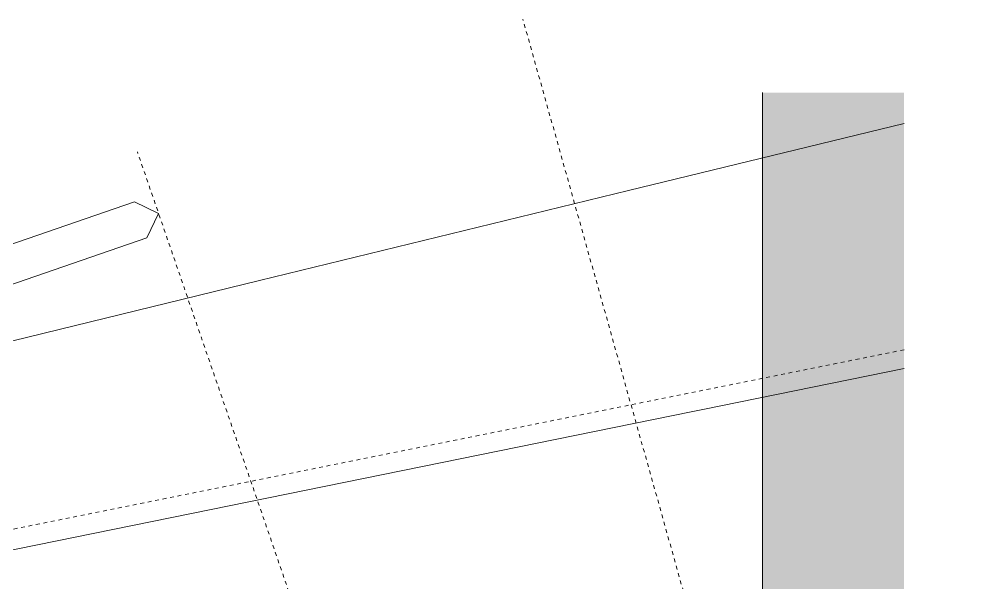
# Model space of a CAD drawing. Header units: metres. Extents: x -2477 to -2336, y 3945 to 4052.
# Drawn here: x -2363.1 to -2338.03, y 4037.36 to 4052.2 of the extents above; entities that cross this region are included whole.
import ezdxf

# ---------------------------------------------------------------- set-up
doc = ezdxf.new("R2010")
doc.units = ezdxf.units.M
doc.linetypes.add('AEC_Double Dash', pattern=[0.039, 0.015, -0.004, 0.006, -0.004, 0.006, -0.004])
doc.linetypes.add('Grid Line', pattern=[0.021, 0.012, -0.003, 0.003, -0.003])
for name, color, linetype, lineweight in [('A-DETL', 90, 'Continuous', 13), ('A-DETL-GENF', 92, 'Continuous', 5), ('A-FLOR', 192, 'Continuous', 5), ('C-PROP-LINE', 91, 'AEC_Double Dash', 13), ('C-TOPO', 7, 'Continuous', 5), ('S-GRID', 1, 'Continuous', 5)]:
    doc.layers.add(name, color=color, linetype=linetype, lineweight=lineweight)

# ---------------------------------------------------------------- blocks, each defined once
blk = doc.blocks.new('Family - ___-240017-ROOF - Part A')
at = {"layer": 'C-PROP-LINE'}
for p, q in [((-2339.817, 4043.499), (-2343.541, 4042.749)), ((-2343.541, 4042.749), (-2388.364, 4033.725))]:
    blk.add_line(p, q, dxfattribs=at)
blk = doc.blocks.new('Dimension - Grids _2D_ - 1-200-1063965-ROOF - Part A')
at = {"layer": 'A-DETL-GENF'}
for p, q in [((-4.323, 0.5), (-4.823, 0)), ((-4.823, 0), (-4.323, 0.5)), ((4.677, 0.5), (-4.323, 0.5)), ((-4.323, 0.5), (4.677, 0.5)), ((5.177, 0), (4.677, 0.5)), ((5.177, 0), (4.677, 0.5)), ((-4.823, 0), (-4.323, -0.5)), ((4.677, -0.5), (5.177, 0)), ((5.177, 0), (4.677, -0.5)), ((-4.823, 0), (-4.323, -0.5)), ((-4.323, -0.5), (4.677, -0.5)), ((-4.323, -0.5), (4.677, -0.5))]:
    blk.add_line(p, q, dxfattribs=at)

msp = doc.modelspace()

# ---------------------------------------------------------------- hatches: boundary and pattern name
at = {"layer": 'A-DETL-GENF', "transparency": 33554585}
msp.add_hatch(color=7, dxfattribs=at).paths.add_polyline_path([(-2343.541, 3945.451), (-2339.817, 3945.451), (-2339.817, 4050.268), (-2343.541, 4050.268), (-2343.542, 4001.217), (-2345.559, 4000.677), (-2341.524, 3999.596), (-2343.541, 3999.055), (-2343.541, 3958.553)])

# ---------------------------------------------------------------- linework, layer by layer
at = {"layer": 'A-DETL', "lineweight": 15}
msp.add_line((-2343.541, 4050.268), (-2343.541, 4001.217), dxfattribs=at)
at = {"layer": 'A-FLOR'}
for p, q in [((-2345.116, 4041.925), (-2339.817, 4043.003)), ((-2365.172, 4037.845), (-2345.42, 4041.863))]:
    msp.add_line(p, q, dxfattribs=at)
at = {"layer": 'C-TOPO'}
for p, q in [((-2347.064, 4047.686), (-2339.817, 4049.452)), ((-2356.78, 4045.318), (-2347.064, 4047.686)), ((-2363.267, 4043.737), (-2356.78, 4045.318)), ((-2345.42, 4041.863), (-2345.116, 4041.925))]:
    msp.add_line(p, q, dxfattribs=at)
at = {"layer": 'S-GRID', "linetype": 'Grid Line'}
for p, q in [((-2338.117, 4010.375), (-2349.848, 4052.202)), ((-2338.031, 3984.938), (-2359.99, 4048.709))]:
    msp.add_line(p, q, dxfattribs=at)

# ---------------------------------------------------------------- block references
at = {"layer": 'A-DETL-GENF', "rotation": 19.00040712023049}
msp.add_blockref('Dimension - Grids _2D_ - 1-200-1063965-ROOF - Part A', (-2364.325, 4045.397), dxfattribs=at)
at = {"layer": 'C-PROP-LINE'}
msp.add_blockref('Family - ___-240017-ROOF - Part A', (0, 0), dxfattribs=at)

doc.saveas('drawing.dxf')
